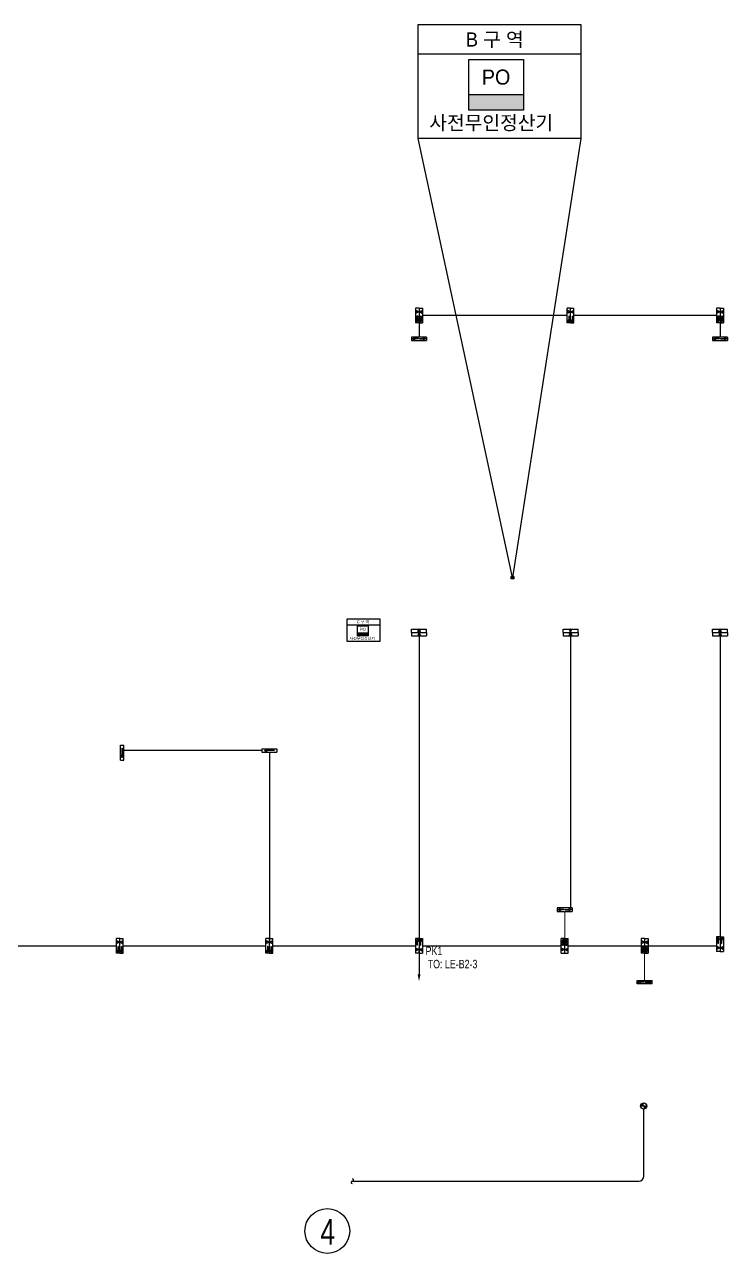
# Model space of a CAD drawing. Header units: millimetres. Extents: x 91673 to 439316, y 105242 to 272415.
# Drawn here: x 166398 to 241122, y 141812 to 272415 of the extents above; entities that cross this region are included whole.
import ezdxf
from ezdxf.enums import TextEntityAlignment as Align

# ---------------------------------------------------------------- set-up
doc = ezdxf.new("R2010")
doc.units = ezdxf.units.MM
doc.header["$LTSCALE"] = 150
doc.linetypes.add('CEN-1', pattern=[24, 20, -2, 0, -2])
for name, color, linetype in [('4', 4, 'Continuous'), ('5', 5, 'Continuous'), ('e-con', 1, 'Continuous'), ('E-TEXT', 6, 'Continuous'), ('E-WIRE', 4, 'Continuous'), ('e-wire1s', 4, 'CEN-1'), ('ITS', 6, 'Continuous'), ('parking-p', 7, 'Continuous')]:
    doc.layers.add(name, color=color, linetype=linetype)
doc.styles.add('돋움', font='Dotum.TTF')

# ---------------------------------------------------------------- blocks, each defined once
blk = doc.blocks.new('ar')
at = {"layer": '4', "color": 4}
blk.add_lwpolyline([(0, 0, 150, 0, 0), (360, 0, 0, 0, 0)], format="xyseb", dxfattribs=at)

msp = doc.modelspace()

# ---------------------------------------------------------------- hatches: boundary and pattern name
at = {"layer": '5', "ltscale": 2}
h = msp.add_hatch(color=7, dxfattribs=at)
h.dxf.hatch_style = 1
h.paths.add_polyline_path([(213629, 264977.6), (213629, 263321.5), (219426, 263321.5), (219426, 264977.6)])
h = msp.add_hatch(color=7, dxfattribs=at)
h.dxf.hatch_style = 1
h.paths.add_polyline_path([(201781.9, 207770.9), (201781.9, 207439.7), (202941.3, 207439.7), (202941.3, 207770.9)])
at = {"layer": 'parking-p', "linetype": 'Continuous'}
h = msp.add_hatch(color=2, dxfattribs=at)
h.paths.add_polyline_path([(232556.3, 157474.9), (232220.4, 157474.9), (232220.4, 157139, 0.41421356)])
h.paths.add_polyline_path([(232220.4, 157810.8, 0.41421356), (231884.5, 157474.9), (232220.4, 157474.9)])

# ---------------------------------------------------------------- linework, layer by layer
at = {"color": 1}
for p, q in [((218274.3, 213633.2), (208249.8, 260323.5)), ((225527.4, 260323.5), (218274.3, 213633.2))]:
    msp.add_line(p, q, dxfattribs=at)
at = {"color": 3}
for p, q in [((218423.3, 213757.2), (218125.4, 213509.1)), ((218125.4, 213757.2), (218423.3, 213509.1))]:
    msp.add_line(p, q, dxfattribs=at)
msp.add_lwpolyline([(218125.4, 213757.2), (218423.3, 213757.2), (218423.3, 213509.1), (218125.4, 213509.1)], close=True, dxfattribs=at)
at = {"color": 1}
msp.add_circle((198582.8, 144194.3), 2382, dxfattribs=at)
at = {"layer": 'e-con'}
for p, q in [((208249.8, 269305.5), (225527.4, 269305.5)), ((200706.1, 208636.5), (204161.6, 208636.5))]:
    msp.add_line(p, q, dxfattribs=at)
for points in [[(208249.8, 272414.9), (225527.4, 272414.9), (225527.4, 260323.5), (208249.8, 260323.5)], [(200706.1, 209258.4), (204161.6, 209258.4), (204161.6, 206840.1), (200706.1, 206840.1)]]:
    msp.add_lwpolyline(points, close=True, dxfattribs=at)
at = {"layer": 'E-WIRE'}
for p, q in [((224090.1, 241494), (208696.7, 241494)), ((239974.8, 241494), (224810.1, 241494)), ((208336.7, 207455), (208336.7, 175289.2)), ((224450.1, 207455), (224450.1, 178529.7)), ((240334.8, 207455), (240334.8, 175469.2)), ((160800.4, 174501.7), (176155.2, 174501.7)), ((176875.2, 174501.7), (192061, 174501.7)), ((192781, 174501.7), (207976.7, 174501.7)), ((208336.7, 173714.2), (208336.7, 174272.9)), ((208336.7, 173714.2), (208336.7, 171458.4)), ((208696.7, 174501.7), (223461.1, 174501.7)), ((224181.1, 174501.7), (239974.8, 174501.7)), ((232220.4, 149980.9), (232220.4, 157139)), ((201228, 149480.9), (231720.4, 149480.9))]:
    msp.add_line(p, q, dxfattribs=at)
at = {"layer": 'E-WIRE', "lineweight": 0}
for p, q in [((223821.1, 178169.7), (223821.1, 175289.2)), ((232320.7, 170833.7), (232320.7, 173714.2))]:
    msp.add_line(p, q, dxfattribs=at)
at = {"layer": 'E-WIRE', "ltscale": 0.5}
for points in [[(208336.7, 240706.5), (208336.7, 239206.5)], [(240334.8, 240706.5), (240334.8, 239206.5)]]:
    msp.add_lwpolyline(points, dxfattribs=at)
at = {"layer": 'E-WIRE'}
for points in [[(191633.5, 195269.9), (176950.7, 195269.9)], [(192421, 195089.9), (192421, 175041.7)]]:
    msp.add_lwpolyline(points, dxfattribs=at)
for centre, radius, start, end in [((201228, 149354.5), 126.4, 82.663821, 262.663821), ((201244.2, 149606.2), 126.4, 262.663821, 82.663821), ((231720.4, 149980.9), 500, 270, 0)]:
    msp.add_arc(centre, radius, start, end, dxfattribs=at)
at = {"layer": 'ITS', "color": 7, "lineweight": -3}
for p, q in [((213629, 263321.5), (213629, 268688.1)), ((213629, 268688.1), (219426, 268688.1)), ((219426, 268688.1), (219426, 263321.5)), ((213629, 264977.6), (219426, 264977.6)), ((219426, 263321.5), (213629, 263321.5)), ((201781.9, 207439.7), (201781.9, 208513)), ((201781.9, 208513), (202941.3, 208513)), ((201781.9, 207770.9), (202941.3, 207770.9)), ((202941.3, 208513), (202941.3, 207439.7)), ((202941.3, 207439.7), (201781.9, 207439.7))]:
    msp.add_line(p, q, dxfattribs=at)
at = {"layer": 'parking-p', "color": 2, "linetype": 'Continuous'}
for p, q in [((207976.7, 242281.5), (207976.7, 240706.5)), ((207976.7, 242281.5), (207976.7, 240706.5)), ((208336.7, 242281.5), (207976.7, 242281.5)), ((207976.7, 242281.5), (207976.7, 240706.5)), ((207986.5, 241865.3), (207986.5, 241910.3)), ((207986.5, 241910.3), (208121.6, 241910.3)), ((207986.5, 241865.3), (208121.6, 241865.3)), ((208324.9, 241887.8), (208043.3, 242016.5)), ((208043.3, 242016.5), (208121.6, 241910.3)), ((208324.9, 241887.8), (208043.3, 241759)), ((208043.3, 241759), (208121.6, 241865.3)), ((208336.7, 242281.5), (208336.7, 240706.5)), ((208336.7, 242281.5), (208336.7, 240706.5)), ((208336.7, 242281.5), (208336.7, 240706.5)), ((208336.7, 242281.5), (208696.7, 242281.5)), ((208336.7, 242281.5), (208336.7, 240706.5)), ((208348.4, 241887.8), (208630, 242016.5)), ((208348.4, 241887.8), (208630, 241759)), ((208630, 242016.5), (208551.7, 241910.3)), ((208686.8, 241910.3), (208551.7, 241910.3)), ((208630, 241759), (208551.7, 241865.3)), ((208686.8, 241865.3), (208551.7, 241865.3)), ((208686.8, 241865.3), (208686.8, 241910.3)), ((208696.7, 242281.5), (208696.7, 240706.5)), ((208696.7, 242281.5), (208696.7, 240706.5)), ((208696.7, 242281.5), (208696.7, 240706.5)), ((224090.1, 240706.5), (224090.1, 242281.5)), ((224090.1, 240706.5), (224090.1, 242281.5)), ((224090.1, 240706.5), (224090.1, 242281.5)), ((224450.1, 242281.5), (224090.1, 242281.5)), ((224099.9, 241865.3), (224099.9, 241910.3)), ((224099.9, 241910.3), (224235, 241910.3)), ((224099.9, 241865.3), (224235, 241865.3)), ((224438.3, 241887.8), (224156.7, 242016.5)), ((224156.7, 242016.5), (224235, 241910.3)), ((224438.3, 241887.8), (224156.7, 241759)), ((224156.7, 241759), (224235, 241865.3)), ((224450.1, 240706.5), (224450.1, 242281.5)), ((224450.1, 240706.5), (224450.1, 242281.5)), ((224450.1, 240706.5), (224450.1, 242281.5)), ((224450.1, 240706.5), (224450.1, 242281.5)), ((224450.1, 242281.5), (224810.1, 242281.5)), ((224461.9, 241887.8), (224743.5, 242016.5)), ((224461.9, 241887.8), (224743.5, 241759)), ((224743.5, 242016.5), (224665.2, 241910.3)), ((224800.3, 241910.3), (224665.2, 241910.3)), ((224743.5, 241759), (224665.2, 241865.3)), ((224800.3, 241865.3), (224665.2, 241865.3)), ((224800.3, 241865.3), (224800.3, 241910.3)), ((224810.1, 240706.5), (224810.1, 242281.5)), ((224810.1, 240706.5), (224810.1, 242281.5)), ((224810.1, 240706.5), (224810.1, 242281.5)), ((239974.8, 242281.5), (239974.8, 240706.5)), ((239974.8, 242281.5), (239974.8, 240706.5)), ((240334.8, 242281.5), (239974.8, 242281.5)), ((239974.8, 242281.5), (239974.8, 240706.5)), ((239984.7, 241865.3), (239984.7, 241910.3)), ((239984.7, 241910.3), (240119.8, 241910.3)), ((239984.7, 241865.3), (240119.8, 241865.3)), ((240323.1, 241887.8), (240041.5, 242016.5)), ((240041.5, 242016.5), (240119.8, 241910.3)), ((240323.1, 241887.8), (240041.5, 241759)), ((240041.5, 241759), (240119.8, 241865.3)), ((240334.8, 242281.5), (240334.8, 240706.5)), ((240334.8, 242281.5), (240334.8, 240706.5)), ((240334.8, 242281.5), (240334.8, 240706.5)), ((240334.8, 242281.5), (240694.8, 242281.5)), ((240334.8, 242281.5), (240334.8, 240706.5)), ((240346.6, 241887.8), (240628.2, 242016.5)), ((240346.6, 241887.8), (240628.2, 241759)), ((240628.2, 242016.5), (240549.9, 241910.3)), ((240685, 241910.3), (240549.9, 241910.3)), ((240628.2, 241759), (240549.9, 241865.3)), ((240685, 241865.3), (240549.9, 241865.3)), ((240685, 241865.3), (240685, 241910.3)), ((240694.8, 242281.5), (240694.8, 240706.5)), ((240694.8, 242281.5), (240694.8, 240706.5)), ((240694.8, 242281.5), (240694.8, 240706.5)), ((208336.7, 240706.5), (207976.7, 240706.5)), ((208156.7, 240762.8), (208027.9, 241044.4)), ((208027.9, 241044.4), (208134.2, 240966.1)), ((208179.2, 241438.2), (208134.2, 241438.2)), ((208134.2, 241438.2), (208134.2, 241342.5)), ((208134.2, 241233.9), (208134.2, 240966.1)), ((208156.7, 240762.8), (208285.4, 241044.4)), ((208179.2, 241438.2), (208179.2, 241342.5)), ((208179.2, 241233.9), (208179.2, 240966.1)), ((208285.4, 241044.4), (208179.2, 240966.1)), ((208336.7, 240706.5), (208696.7, 240706.5)), ((208516.7, 240762.8), (208387.9, 241044.4)), ((208387.9, 241044.4), (208494.2, 240966.1)), ((208494.2, 241438.2), (208539.2, 241438.2)), ((208494.2, 241438.2), (208494.2, 241342.5)), ((208494.2, 241233.9), (208494.2, 240966.1)), ((208516.7, 240762.8), (208645.4, 241044.4)), ((208539.2, 241438.2), (208539.2, 241342.5)), ((208539.2, 241233.9), (208539.2, 240966.1)), ((208645.4, 241044.4), (208539.2, 240966.1)), ((224450.1, 240706.5), (224090.1, 240706.5)), ((224270.1, 240762.8), (224141.4, 241044.4)), ((224141.4, 241044.4), (224247.6, 240966.1)), ((224292.6, 241438.2), (224247.6, 241438.2)), ((224247.6, 241438.2), (224247.6, 240966.1)), ((224270.1, 240762.8), (224398.8, 241044.4)), ((224292.6, 241438.2), (224292.6, 240966.1)), ((224398.8, 241044.4), (224292.6, 240966.1)), ((224450.1, 240706.5), (224810.1, 240706.5)), ((224630.1, 240762.8), (224501.4, 241044.4)), ((224501.4, 241044.4), (224607.6, 240966.1)), ((224607.6, 241438.2), (224652.6, 241438.2)), ((224607.6, 241438.2), (224607.6, 240966.1)), ((224630.1, 240762.8), (224758.8, 241044.4)), ((224652.6, 241438.2), (224652.6, 240966.1)), ((224758.8, 241044.4), (224652.6, 240966.1)), ((240334.8, 240706.5), (239974.8, 240706.5)), ((240154.8, 240762.8), (240026.1, 241044.4)), ((240026.1, 241044.4), (240132.3, 240966.1)), ((240177.3, 241438.2), (240132.3, 241438.2)), ((240132.3, 241438.2), (240132.3, 241342.5)), ((240132.3, 241233.9), (240132.3, 240966.1)), ((240154.8, 240762.8), (240283.5, 241044.4)), ((240177.3, 241438.2), (240177.3, 241342.5)), ((240177.3, 241233.9), (240177.3, 240966.1)), ((240283.5, 241044.4), (240177.3, 240966.1)), ((240334.8, 240706.5), (240694.8, 240706.5)), ((240514.8, 240762.8), (240386.1, 241044.4)), ((240386.1, 241044.4), (240492.3, 240966.1)), ((240492.3, 241438.2), (240537.3, 241438.2)), ((240492.3, 241438.2), (240492.3, 241342.5)), ((240492.3, 241233.9), (240492.3, 240966.1)), ((240514.8, 240762.8), (240643.5, 241044.4)), ((240537.3, 241438.2), (240537.3, 241342.5)), ((240537.3, 241233.9), (240537.3, 240966.1)), ((240643.5, 241044.4), (240537.3, 240966.1)), ((207549.2, 239206.5), (207549.2, 238846.5)), ((209124.2, 239206.5), (207549.2, 239206.5)), ((207605.4, 239026.5), (207887, 239155.2)), ((207605.4, 239026.5), (207887, 238897.8)), ((207887, 239155.2), (207808.7, 239049)), ((208280.9, 239049), (207808.7, 239049)), ((207887, 238897.8), (207808.7, 239004)), ((208280.9, 239004), (207808.7, 239004)), ((208280.9, 239004), (208280.9, 239049)), ((208392.4, 239004), (208392.4, 239049)), ((208392.4, 239049), (208864.6, 239049)), ((208392.4, 239004), (208864.6, 239004)), ((209067.9, 239026.5), (208786.3, 239155.2)), ((208786.3, 239155.2), (208864.6, 239049)), ((209067.9, 239026.5), (208786.3, 238897.8)), ((208786.3, 238897.8), (208864.6, 239004)), ((209124.2, 239206.5), (209124.2, 238846.5)), ((239547.3, 239206.5), (239547.3, 238846.5)), ((241122.3, 239206.5), (239547.3, 239206.5)), ((239603.6, 239026.5), (239885.2, 239155.2)), ((239603.6, 239026.5), (239885.2, 238897.8)), ((239885.2, 239155.2), (239806.9, 239049)), ((240279.1, 239049), (239806.9, 239049)), ((239885.2, 238897.8), (239806.9, 239004)), ((240279.1, 239004), (239806.9, 239004)), ((240279.1, 239004), (240279.1, 239049)), ((240390.6, 239004), (240390.6, 239049)), ((240390.6, 239049), (240862.8, 239049)), ((240390.6, 239004), (240862.8, 239004)), ((241066.1, 239026.5), (240784.5, 239155.2)), ((240784.5, 239155.2), (240862.8, 239049)), ((241066.1, 239026.5), (240784.5, 238897.8)), ((240784.5, 238897.8), (240862.8, 239004)), ((241122.3, 239206.5), (241122.3, 238846.5)), ((207549.2, 238846.5), (209124.2, 238846.5)), ((239547.3, 238846.5), (241122.3, 238846.5)), ((207549.2, 208175), (209124.2, 208175)), ((207549.2, 208175), (209124.2, 208175)), ((207549.2, 207815), (207549.2, 208175)), ((207549.2, 208175), (209124.2, 208175)), ((207549.2, 207815), (209124.2, 207815)), ((207549.2, 207815), (207549.2, 207455)), ((207549.2, 207815), (209124.2, 207815)), ((207549.2, 207815), (209124.2, 207815)), ((207549.2, 207815), (209124.2, 207815)), ((208336.7, 207826.7), (208207.9, 208108.3)), ((208207.9, 208108.3), (208314.2, 208030.1)), ((208336.7, 207803.2), (208207.9, 207521.6)), ((208359.2, 208165.2), (208314.2, 208165.2)), ((208314.2, 208165.2), (208314.2, 208030.1)), ((208336.7, 207826.7), (208465.4, 208108.3)), ((208336.7, 207803.2), (208465.4, 207521.6)), ((208359.2, 208165.2), (208359.2, 208030.1)), ((208465.4, 208108.3), (208359.2, 208030.1)), ((209124.2, 207815), (209124.2, 208175)), ((209124.2, 207815), (209124.2, 207455)), ((223662.6, 208175), (225237.6, 208175)), ((223662.6, 208175), (225237.6, 208175)), ((223662.6, 207815), (223662.6, 208175)), ((223662.6, 208175), (225237.6, 208175)), ((223662.6, 207815), (225237.6, 207815)), ((223662.6, 207815), (223662.6, 207455)), ((223662.6, 207815), (225237.6, 207815)), ((223662.6, 207815), (225237.6, 207815)), ((223662.6, 207815), (225237.6, 207815)), ((224450.1, 207826.7), (224321.4, 208108.3)), ((224321.4, 208108.3), (224427.6, 208030.1)), ((224450.1, 207803.2), (224321.4, 207521.6)), ((224472.6, 208165.2), (224427.6, 208165.2)), ((224427.6, 208165.2), (224427.6, 208030.1)), ((224450.1, 207826.7), (224578.8, 208108.3)), ((224450.1, 207803.2), (224578.8, 207521.6)), ((224472.6, 208165.2), (224472.6, 208030.1)), ((224578.8, 208108.3), (224472.6, 208030.1)), ((225237.6, 207815), (225237.6, 208175)), ((225237.6, 207815), (225237.6, 207455)), ((239547.3, 208175), (241122.3, 208175)), ((239547.3, 208175), (241122.3, 208175)), ((239547.3, 207815), (239547.3, 208175)), ((239547.3, 208175), (241122.3, 208175)), ((239547.3, 207815), (241122.3, 207815)), ((239547.3, 207815), (239547.3, 207455)), ((239547.3, 207815), (241122.3, 207815)), ((239547.3, 207815), (241122.3, 207815)), ((239547.3, 207815), (241122.3, 207815)), ((240334.8, 207826.7), (240206.1, 208108.3)), ((240206.1, 208108.3), (240312.3, 208030.1)), ((240334.8, 207803.2), (240206.1, 207521.6)), ((240357.3, 208165.2), (240312.3, 208165.2)), ((240312.3, 208165.2), (240312.3, 208030.1)), ((240334.8, 207826.7), (240463.5, 208108.3)), ((240334.8, 207803.2), (240463.5, 207521.6)), ((240357.3, 208165.2), (240357.3, 208030.1)), ((240463.5, 208108.3), (240357.3, 208030.1)), ((241122.3, 207815), (241122.3, 208175)), ((241122.3, 207815), (241122.3, 207455)), ((207549.2, 207455), (209124.2, 207455)), ((207549.2, 207455), (209124.2, 207455)), ((207549.2, 207455), (209124.2, 207455)), ((208207.9, 207521.6), (208314.2, 207599.9)), ((208314.2, 207464.8), (208314.2, 207599.9)), ((208359.2, 207464.8), (208314.2, 207464.8)), ((208465.4, 207521.6), (208359.2, 207599.9)), ((208359.2, 207464.8), (208359.2, 207599.9)), ((223662.6, 207455), (225237.6, 207455)), ((223662.6, 207455), (225237.6, 207455)), ((223662.6, 207455), (225237.6, 207455)), ((224321.4, 207521.6), (224427.6, 207599.9)), ((224427.6, 207464.8), (224427.6, 207599.9)), ((224472.6, 207464.8), (224427.6, 207464.8)), ((224578.8, 207521.6), (224472.6, 207599.9)), ((224472.6, 207464.8), (224472.6, 207599.9)), ((239547.3, 207455), (241122.3, 207455)), ((239547.3, 207455), (241122.3, 207455)), ((239547.3, 207455), (241122.3, 207455)), ((240206.1, 207521.6), (240312.3, 207599.9)), ((240312.3, 207464.8), (240312.3, 207599.9)), ((240357.3, 207464.8), (240312.3, 207464.8)), ((240463.5, 207521.6), (240357.3, 207599.9)), ((240357.3, 207464.8), (240357.3, 207599.9)), ((176590.7, 194238.1), (176590.7, 195813.1)), ((176590.7, 195813.1), (176950.7, 195813.1)), ((176770.7, 194494.3), (176642, 194775.9)), ((176642, 194775.9), (176748.2, 194697.6)), ((176748.2, 195522.5), (176793.2, 195522.5)), ((176748.2, 195522.5), (176748.2, 194697.6)), ((176770.7, 194494.3), (176899.4, 194775.9)), ((176793.2, 195522.5), (176793.2, 194697.6)), ((176899.4, 194775.9), (176793.2, 194697.6)), ((176950.7, 194238.1), (176950.7, 195813.1)), ((176950.7, 194238.1), (176950.7, 195813.1)), ((191633.5, 195449.9), (193208.5, 195449.9)), ((191633.5, 195449.9), (191633.5, 195089.9)), ((191633.5, 195089.9), (193208.5, 195089.9)), ((191633.5, 195089.9), (193208.5, 195089.9)), ((191889.7, 195269.9), (192171.3, 195398.6)), ((191889.7, 195269.9), (192171.3, 195141.2)), ((192171.3, 195398.6), (192093, 195292.4)), ((192917.8, 195292.4), (192093, 195292.4)), ((192171.3, 195141.2), (192093, 195247.4)), ((192917.8, 195247.4), (192093, 195247.4)), ((192917.8, 195292.4), (192917.8, 195247.4)), ((193208.5, 195449.9), (193208.5, 195089.9)), ((176590.7, 194238.1), (176950.7, 194238.1)), ((223033.6, 178529.7), (223033.6, 178169.7)), ((224608.6, 178529.7), (223033.6, 178529.7)), ((223033.6, 178169.7), (224608.6, 178169.7)), ((223089.9, 178349.7), (223371.5, 178478.4)), ((223089.9, 178349.7), (223371.5, 178221)), ((223371.5, 178478.4), (223293.2, 178372.2)), ((223765.3, 178372.2), (223293.2, 178372.2)), ((223371.5, 178221), (223293.2, 178327.2)), ((223765.3, 178327.2), (223293.2, 178327.2)), ((223765.3, 178327.2), (223765.3, 178372.2)), ((223876.9, 178327.2), (223876.9, 178372.2)), ((223876.9, 178372.2), (224349.1, 178372.2)), ((223876.9, 178327.2), (224349.1, 178327.2)), ((224552.4, 178349.7), (224270.8, 178478.4)), ((224270.8, 178478.4), (224349.1, 178372.2)), ((224552.4, 178349.7), (224270.8, 178221)), ((224270.8, 178221), (224349.1, 178327.2)), ((224608.6, 178529.7), (224608.6, 178169.7)), ((176155.2, 173714.2), (176155.2, 175289.2)), ((176155.2, 173714.2), (176155.2, 175289.2)), ((176155.2, 173714.2), (176155.2, 175289.2)), ((176515.2, 175289.2), (176155.2, 175289.2)), ((176503.5, 174895.5), (176221.9, 175024.2)), ((176221.9, 175024.2), (176300.2, 174918)), ((176515.2, 173714.2), (176515.2, 175289.2)), ((176515.2, 173714.2), (176515.2, 175289.2)), ((176515.2, 175289.2), (176875.2, 175289.2)), ((176515.2, 173714.2), (176515.2, 175289.2)), ((176515.2, 173714.2), (176515.2, 175289.2)), ((176527, 174895.5), (176808.6, 175024.2)), ((176808.6, 175024.2), (176730.3, 174918)), ((176875.2, 173714.2), (176875.2, 175289.2)), ((176875.2, 173714.2), (176875.2, 175289.2)), ((176875.2, 173714.2), (176875.2, 175289.2)), ((192061, 173714.2), (192061, 175289.2)), ((192061, 173714.2), (192061, 175289.2)), ((192061, 173714.2), (192061, 175289.2)), ((192421, 175289.2), (192061, 175289.2)), ((192409.2, 174895.5), (192127.6, 175024.2)), ((192127.6, 175024.2), (192205.9, 174918)), ((192421, 173714.2), (192421, 175289.2)), ((192421, 173714.2), (192421, 175289.2)), ((192421, 175289.2), (192781, 175289.2)), ((192421, 173714.2), (192421, 175289.2)), ((192421, 173714.2), (192421, 175289.2)), ((192432.7, 174895.5), (192714.3, 175024.2)), ((192714.3, 175024.2), (192636.1, 174918)), ((192781, 173714.2), (192781, 175289.2)), ((192781, 173714.2), (192781, 175289.2)), ((192781, 173714.2), (192781, 175289.2)), ((207976.7, 175289.2), (207976.7, 173714.2)), ((207976.7, 175289.2), (207976.7, 173714.2)), ((208336.7, 175289.2), (207976.7, 175289.2)), ((207976.7, 175289.2), (207976.7, 173714.2)), ((208156.7, 175233), (208027.9, 174951.4)), ((208027.9, 174951.4), (208134.2, 175029.7)), ((208134.2, 174557.5), (208134.2, 175029.7)), ((208156.7, 175233), (208285.4, 174951.4)), ((208285.4, 174951.4), (208179.2, 175029.7)), ((208179.2, 174557.5), (208179.2, 175029.7)), ((208336.7, 175289.2), (208336.7, 173714.2)), ((208336.7, 175289.2), (208696.7, 175289.2)), ((208336.7, 175289.2), (208336.7, 173714.2)), ((208336.7, 175289.2), (208336.7, 173714.2)), ((208336.7, 175289.2), (208336.7, 173714.2)), ((208516.7, 175233), (208387.9, 174951.4)), ((208387.9, 174951.4), (208494.2, 175029.7)), ((208494.2, 174557.5), (208494.2, 175029.7)), ((208516.7, 175233), (208645.4, 174951.4)), ((208645.4, 174951.4), (208539.2, 175029.7)), ((208539.2, 174557.5), (208539.2, 175029.7)), ((208696.7, 175289.2), (208696.7, 173714.2)), ((208696.7, 175289.2), (208696.7, 173714.2)), ((208696.7, 175289.2), (208696.7, 173714.2)), ((223461.1, 173714.2), (223461.1, 175289.2)), ((223461.1, 173714.2), (223461.1, 175289.2)), ((223461.1, 173714.2), (223461.1, 175289.2)), ((223821.1, 175289.2), (223461.1, 175289.2)), ((223641.1, 175233), (223512.4, 174951.4)), ((223512.4, 174951.4), (223618.6, 175029.7)), ((223618.6, 174761.8), (223618.6, 175029.7)), ((223641.1, 175233), (223769.8, 174951.4)), ((223769.8, 174951.4), (223663.6, 175029.7)), ((223663.6, 174761.8), (223663.6, 175029.7)), ((223821.1, 173714.2), (223821.1, 175289.2)), ((223821.1, 173714.2), (223821.1, 175289.2)), ((223821.1, 173714.2), (223821.1, 175289.2)), ((223821.1, 173714.2), (223821.1, 175289.2)), ((223821.1, 175289.2), (224181.1, 175289.2)), ((224001.1, 175233), (223872.4, 174951.4)), ((223872.4, 174951.4), (223978.6, 175029.7)), ((223978.6, 174761.8), (223978.6, 175029.7)), ((224001.1, 175233), (224129.8, 174951.4)), ((224129.8, 174951.4), (224023.6, 175029.7)), ((224023.6, 174761.8), (224023.6, 175029.7)), ((224181.1, 173714.2), (224181.1, 175289.2)), ((224181.1, 173714.2), (224181.1, 175289.2)), ((224181.1, 173714.2), (224181.1, 175289.2)), ((231960.7, 175289.2), (231960.7, 173714.2)), ((231960.7, 175289.2), (231960.7, 173714.2)), ((232320.7, 175289.2), (231960.7, 175289.2)), ((231960.7, 175289.2), (231960.7, 173714.2)), ((232309, 174895.5), (232027.4, 175024.2)), ((232027.4, 175024.2), (232105.7, 174918)), ((232320.7, 175289.2), (232320.7, 173714.2)), ((232320.7, 175289.2), (232320.7, 173714.2)), ((232320.7, 175289.2), (232320.7, 173714.2)), ((232320.7, 175289.2), (232680.7, 175289.2)), ((232320.7, 175289.2), (232320.7, 173714.2)), ((232332.5, 174895.5), (232614.1, 175024.2)), ((232614.1, 175024.2), (232535.8, 174918)), ((232680.7, 175289.2), (232680.7, 173714.2)), ((232680.7, 175289.2), (232680.7, 173714.2)), ((232680.7, 175289.2), (232680.7, 173714.2)), ((239974.8, 175469.2), (239974.8, 173894.2)), ((239974.8, 175469.2), (239974.8, 173894.2)), ((240334.8, 175469.2), (239974.8, 175469.2)), ((239974.8, 175469.2), (239974.8, 173894.2)), ((240154.8, 175413), (240026.1, 175131.4)), ((240026.1, 175131.4), (240132.3, 175209.7)), ((240132.3, 174737.5), (240132.3, 175209.7)), ((240154.8, 175413), (240283.5, 175131.4)), ((240283.5, 175131.4), (240177.3, 175209.7)), ((240177.3, 174737.5), (240177.3, 175209.7)), ((240334.8, 175469.2), (240334.8, 173894.2)), ((240334.8, 175469.2), (240694.8, 175469.2)), ((240334.8, 175469.2), (240334.8, 173894.2)), ((240334.8, 175469.2), (240334.8, 173894.2)), ((240334.8, 175469.2), (240334.8, 173894.2)), ((240514.8, 175413), (240386.1, 175131.4)), ((240386.1, 175131.4), (240492.3, 175209.7)), ((240492.3, 174737.5), (240492.3, 175209.7)), ((240514.8, 175413), (240643.5, 175131.4)), ((240643.5, 175131.4), (240537.3, 175209.7)), ((240537.3, 174737.5), (240537.3, 175209.7)), ((240694.8, 175469.2), (240694.8, 173894.2)), ((240694.8, 175469.2), (240694.8, 173894.2)), ((240694.8, 175469.2), (240694.8, 173894.2)), ((176515.2, 173714.2), (176155.2, 173714.2)), ((176165.1, 174873), (176165.1, 174918)), ((176165.1, 174918), (176300.2, 174918)), ((176165.1, 174873), (176300.2, 174873)), ((176335.2, 173770.5), (176206.5, 174052.1)), ((176206.5, 174052.1), (176312.7, 173973.8)), ((176503.5, 174895.5), (176221.9, 174766.8)), ((176221.9, 174766.8), (176300.2, 174873)), ((176357.7, 174446), (176312.7, 174446)), ((176312.7, 174446), (176312.7, 173973.8)), ((176335.2, 173770.5), (176463.9, 174052.1)), ((176357.7, 174446), (176357.7, 173973.8)), ((176463.9, 174052.1), (176357.7, 173973.8)), ((176515.2, 173714.2), (176875.2, 173714.2)), ((176527, 174895.5), (176808.6, 174766.8)), ((176695.2, 173770.5), (176566.5, 174052.1)), ((176566.5, 174052.1), (176672.7, 173973.8)), ((176672.7, 174446), (176717.7, 174446)), ((176672.7, 174446), (176672.7, 173973.8)), ((176695.2, 173770.5), (176823.9, 174052.1)), ((176717.7, 174446), (176717.7, 173973.8)), ((176823.9, 174052.1), (176717.7, 173973.8)), ((176865.4, 174918), (176730.3, 174918)), ((176808.6, 174766.8), (176730.3, 174873)), ((176865.4, 174873), (176730.3, 174873)), ((176865.4, 174873), (176865.4, 174918)), ((192421, 173714.2), (192061, 173714.2)), ((192070.8, 174873), (192070.8, 174918)), ((192070.8, 174918), (192205.9, 174918)), ((192070.8, 174873), (192205.9, 174873)), ((192241, 173770.5), (192112.3, 174052.1)), ((192112.3, 174052.1), (192218.5, 173973.8)), ((192409.2, 174895.5), (192127.6, 174766.8)), ((192127.6, 174766.8), (192205.9, 174873)), ((192263.5, 174446), (192218.5, 174446)), ((192218.5, 174446), (192218.5, 173973.8)), ((192241, 173770.5), (192369.7, 174052.1)), ((192263.5, 174446), (192263.5, 173973.8)), ((192369.7, 174052.1), (192263.5, 173973.8)), ((192421, 173714.2), (192781, 173714.2)), ((192432.7, 174895.5), (192714.3, 174766.8)), ((192601, 173770.5), (192472.3, 174052.1)), ((192472.3, 174052.1), (192578.5, 173973.8)), ((192578.5, 174446), (192623.5, 174446)), ((192578.5, 174446), (192578.5, 173973.8)), ((192601, 173770.5), (192729.7, 174052.1)), ((192623.5, 174446), (192623.5, 173973.8)), ((192729.7, 174052.1), (192623.5, 173973.8)), ((192771.2, 174918), (192636.1, 174918)), ((192714.3, 174766.8), (192636.1, 174873)), ((192771.2, 174873), (192636.1, 174873)), ((192771.2, 174873), (192771.2, 174918)), ((208336.7, 173714.2), (207976.7, 173714.2)), ((207986.5, 174130.5), (207986.5, 174085.5)), ((207986.5, 174130.5), (208121.6, 174130.5)), ((207986.5, 174085.5), (208121.6, 174085.5)), ((208324.9, 174108), (208043.3, 174236.7)), ((208043.3, 174236.7), (208121.6, 174130.5)), ((208324.9, 174108), (208043.3, 173979.3)), ((208043.3, 173979.3), (208121.6, 174085.5)), ((208179.2, 174557.5), (208134.2, 174557.5)), ((208336.7, 173714.2), (208696.7, 173714.2)), ((208348.4, 174108), (208630, 174236.7)), ((208348.4, 174108), (208630, 173979.3)), ((208494.2, 174557.5), (208539.2, 174557.5)), ((208630, 174236.7), (208551.7, 174130.5)), ((208686.8, 174130.5), (208551.7, 174130.5)), ((208630, 173979.3), (208551.7, 174085.5)), ((208686.8, 174085.5), (208551.7, 174085.5)), ((208686.8, 174130.5), (208686.8, 174085.5)), ((223461.1, 173714.2), (224181.1, 173714.2)), ((223471, 174130.5), (223471, 174085.5)), ((223471, 174130.5), (223606.1, 174130.5)), ((223471, 174085.5), (223606.1, 174085.5)), ((223809.4, 174108), (223527.8, 174236.7)), ((223527.8, 174236.7), (223606.1, 174130.5)), ((223809.4, 174108), (223527.8, 173979.3)), ((223527.8, 173979.3), (223606.1, 174085.5)), ((223618.6, 174557.5), (223618.6, 174653.2)), ((223663.6, 174557.5), (223618.6, 174557.5)), ((223663.6, 174557.5), (223663.6, 174653.2)), ((223832.9, 174108), (224114.5, 174236.7)), ((223832.9, 174108), (224114.5, 173979.3)), ((223978.6, 174557.5), (223978.6, 174653.2)), ((223978.6, 174557.5), (224023.6, 174557.5)), ((224023.6, 174557.5), (224023.6, 174653.2)), ((224114.5, 174236.7), (224036.2, 174130.5)), ((224171.3, 174130.5), (224036.2, 174130.5)), ((224114.5, 173979.3), (224036.2, 174085.5)), ((224171.3, 174085.5), (224036.2, 174085.5)), ((224171.3, 174130.5), (224171.3, 174085.5)), ((232320.7, 173714.2), (231960.7, 173714.2)), ((231970.6, 174873), (231970.6, 174918)), ((231970.6, 174918), (232105.7, 174918)), ((231970.6, 174873), (232105.7, 174873)), ((232140.7, 173770.5), (232012, 174052.1)), ((232012, 174052.1), (232118.2, 173973.8)), ((232309, 174895.5), (232027.4, 174766.8)), ((232027.4, 174766.8), (232105.7, 174873)), ((232163.2, 174446), (232118.2, 174446)), ((232118.2, 174446), (232118.2, 174350.3)), ((232118.2, 174241.6), (232118.2, 173973.8)), ((232140.7, 173770.5), (232269.5, 174052.1)), ((232163.2, 174446), (232163.2, 174350.3)), ((232163.2, 174241.6), (232163.2, 173973.8)), ((232269.5, 174052.1), (232163.2, 173973.8)), ((232320.7, 173714.2), (232680.7, 173714.2)), ((232332.5, 174895.5), (232614.1, 174766.8)), ((232500.7, 173770.5), (232372, 174052.1)), ((232372, 174052.1), (232478.2, 173973.8)), ((232478.2, 174446), (232523.2, 174446)), ((232478.2, 174446), (232478.2, 174350.3)), ((232478.2, 174241.6), (232478.2, 173973.8)), ((232500.7, 173770.5), (232629.5, 174052.1)), ((232523.2, 174446), (232523.2, 174350.3)), ((232523.2, 174241.6), (232523.2, 173973.8)), ((232629.5, 174052.1), (232523.2, 173973.8)), ((232670.9, 174918), (232535.8, 174918)), ((232614.1, 174766.8), (232535.8, 174873)), ((232670.9, 174873), (232535.8, 174873)), ((232670.9, 174873), (232670.9, 174918)), ((240334.8, 173894.2), (239974.8, 173894.2)), ((239984.7, 174310.5), (239984.7, 174265.5)), ((239984.7, 174310.5), (240119.8, 174310.5)), ((239984.7, 174265.5), (240119.8, 174265.5)), ((240323.1, 174288), (240041.5, 174416.7)), ((240041.5, 174416.7), (240119.8, 174310.5)), ((240323.1, 174288), (240041.5, 174159.3)), ((240041.5, 174159.3), (240119.8, 174265.5)), ((240177.3, 174737.5), (240132.3, 174737.5)), ((240334.8, 173894.2), (240694.8, 173894.2)), ((240346.6, 174288), (240628.2, 174416.7)), ((240346.6, 174288), (240628.2, 174159.3)), ((240492.3, 174737.5), (240537.3, 174737.5)), ((240628.2, 174416.7), (240549.9, 174310.5)), ((240685, 174310.5), (240549.9, 174310.5)), ((240628.2, 174159.3), (240549.9, 174265.5)), ((240685, 174265.5), (240549.9, 174265.5)), ((240685, 174310.5), (240685, 174265.5)), ((231533.2, 170473.7), (231533.2, 170833.7)), ((231533.2, 170833.7), (233108.2, 170833.7)), ((233108.2, 170473.7), (231533.2, 170473.7)), ((231589.5, 170653.7), (231871.1, 170782.5)), ((231589.5, 170653.7), (231871.1, 170525)), ((231871.1, 170782.5), (231792.8, 170676.2)), ((232265, 170676.2), (231792.8, 170676.2)), ((231871.1, 170525), (231792.8, 170631.2)), ((232265, 170631.2), (231792.8, 170631.2)), ((232265, 170676.2), (232265, 170631.2)), ((232376.5, 170676.2), (232376.5, 170631.2)), ((232376.5, 170676.2), (232848.7, 170676.2)), ((232376.5, 170631.2), (232848.7, 170631.2)), ((233052, 170653.7), (232770.4, 170782.5)), ((232770.4, 170782.5), (232848.7, 170676.2)), ((233052, 170653.7), (232770.4, 170525)), ((232770.4, 170525), (232848.7, 170631.2)), ((233108.2, 170473.7), (233108.2, 170833.7)), ((232556.3, 157474.9), (231884.5, 157474.9))]:
    msp.add_line(p, q, dxfattribs=at)
for points in [[(208022.6, 241454.1), (207990.7, 241422.3)], [(207990.7, 241422.3), (208124.8, 241288.2)], [(207990.7, 241154.1), (208124.8, 241288.2)], [(207990.7, 241154.1), (208022.6, 241122.3)], [(208022.6, 241454.1), (208156.7, 241320)], [(208022.6, 241122.3), (208156.7, 241256.4)], [(208156.7, 241320), (208290.7, 241454.1)], [(208156.7, 241256.4), (208290.7, 241122.3)], [(208188.5, 241288.2), (208322.6, 241422.3)], [(208188.5, 241288.2), (208322.6, 241154.1)], [(208322.6, 241422.3), (208290.7, 241454.1)], [(208290.7, 241122.3), (208322.6, 241154.1)], [(208350.7, 241422.3), (208382.6, 241454.1)], [(208484.8, 241288.2), (208350.7, 241422.3)], [(208484.8, 241288.2), (208350.7, 241154.1)], [(208382.6, 241122.3), (208350.7, 241154.1)], [(208516.7, 241320), (208382.6, 241454.1)], [(208516.7, 241256.4), (208382.6, 241122.3)], [(208650.7, 241454.1), (208516.7, 241320)], [(208650.7, 241122.3), (208516.7, 241256.4)], [(208682.6, 241422.3), (208548.5, 241288.2)], [(208682.6, 241154.1), (208548.5, 241288.2)], [(208650.7, 241454.1), (208682.6, 241422.3)], [(208682.6, 241154.1), (208650.7, 241122.3)], [(240020.8, 241454.1), (239988.9, 241422.3)], [(239988.9, 241422.3), (240123, 241288.2)], [(239988.9, 241154.1), (240123, 241288.2)], [(239988.9, 241154.1), (240020.8, 241122.3)], [(240020.8, 241454.1), (240154.8, 241320)], [(240020.8, 241122.3), (240154.8, 241256.4)], [(240154.8, 241320), (240288.9, 241454.1)], [(240154.8, 241256.4), (240288.9, 241122.3)], [(240186.7, 241288.2), (240320.8, 241422.3)], [(240186.7, 241288.2), (240320.8, 241154.1)], [(240320.8, 241422.3), (240288.9, 241454.1)], [(240288.9, 241122.3), (240320.8, 241154.1)], [(240348.9, 241422.3), (240380.8, 241454.1)], [(240483, 241288.2), (240348.9, 241422.3)], [(240483, 241288.2), (240348.9, 241154.1)], [(240380.8, 241122.3), (240348.9, 241154.1)], [(240514.8, 241320), (240380.8, 241454.1)], [(240514.8, 241256.4), (240380.8, 241122.3)], [(240648.9, 241454.1), (240514.8, 241320)], [(240648.9, 241122.3), (240514.8, 241256.4)], [(240680.8, 241422.3), (240546.7, 241288.2)], [(240680.8, 241154.1), (240546.7, 241288.2)], [(240648.9, 241454.1), (240680.8, 241422.3)], [(240680.8, 241154.1), (240648.9, 241122.3)], [(208171.1, 208129.1), (208203, 208160.9)], [(208171.1, 208129.1), (208305.2, 207995)], [(208305.2, 207995), (208171.1, 207860.9)], [(208203, 207829.1), (208171.1, 207860.9)], [(208203, 208160.9), (208337.1, 208026.8)], [(208337.1, 207963.2), (208203, 207829.1)], [(208471.1, 208160.9), (208337.1, 208026.8)], [(208337.1, 207963.2), (208471.1, 207829.1)], [(208503, 208129.1), (208368.9, 207995)], [(208368.9, 207995), (208503, 207860.9)], [(208471.1, 208160.9), (208503, 208129.1)], [(208503, 207860.9), (208471.1, 207829.1)], [(224316.4, 207800.9), (224284.6, 207769.1)], [(224418.7, 207635), (224284.6, 207769.1)], [(224450.5, 207666.8), (224316.4, 207800.9)], [(224450.5, 207666.8), (224584.6, 207800.9)], [(224482.3, 207635), (224616.4, 207769.1)], [(224616.4, 207769.1), (224584.6, 207800.9)], [(240169.3, 208129.1), (240201.2, 208160.9)], [(240169.3, 208129.1), (240303.4, 207995)], [(240303.4, 207995), (240169.3, 207860.9)], [(240201.2, 207829.1), (240169.3, 207860.9)], [(240201.2, 208160.9), (240335.3, 208026.8)], [(240335.3, 207963.2), (240201.2, 207829.1)], [(240469.3, 208160.9), (240335.3, 208026.8)], [(240335.3, 207963.2), (240469.3, 207829.1)], [(240501.2, 208129.1), (240367.1, 207995)], [(240367.1, 207995), (240501.2, 207860.9)], [(240469.3, 208160.9), (240501.2, 208129.1)], [(240501.2, 207860.9), (240469.3, 207829.1)], [(224284.6, 207500.9), (224418.7, 207635)], [(224284.6, 207500.9), (224316.4, 207469.1)], [(224316.4, 207469.1), (224450.5, 207603.2)], [(224584.6, 207469.1), (224450.5, 207603.2)], [(224616.4, 207500.9), (224482.3, 207635)], [(224584.6, 207469.1), (224616.4, 207500.9)], [(223475.2, 174841.6), (223507, 174873.4)], [(223475.2, 174841.6), (223609.3, 174707.5)], [(223475.2, 174573.4), (223609.3, 174707.5)], [(223507, 174541.6), (223475.2, 174573.4)], [(223507, 174873.4), (223641.1, 174739.3)], [(223507, 174541.6), (223641.1, 174675.7)], [(223641.1, 174739.3), (223775.2, 174873.4)], [(223641.1, 174675.7), (223775.2, 174541.6)], [(223673, 174707.5), (223807, 174841.6)], [(223673, 174707.5), (223807, 174573.4)], [(223775.2, 174873.4), (223807, 174841.6)], [(223807, 174573.4), (223775.2, 174541.6)], [(223867, 174873.4), (223835.2, 174841.6)], [(223969.3, 174707.5), (223835.2, 174841.6)], [(223969.3, 174707.5), (223835.2, 174573.4)], [(223835.2, 174573.4), (223867, 174541.6)], [(224001.1, 174739.3), (223867, 174873.4)], [(224001.1, 174675.7), (223867, 174541.6)], [(224135.2, 174873.4), (224001.1, 174739.3)], [(224135.2, 174541.6), (224001.1, 174675.7)], [(224167, 174841.6), (224033, 174707.5)], [(224167, 174573.4), (224033, 174707.5)], [(224167, 174841.6), (224135.2, 174873.4)], [(224135.2, 174541.6), (224167, 174573.4)], [(232006.7, 174461.9), (231974.8, 174430)], [(231974.8, 174430), (232108.9, 174296)], [(231974.8, 174161.9), (232108.9, 174296)], [(231974.8, 174161.9), (232006.7, 174130)], [(232006.7, 174461.9), (232140.7, 174327.8)], [(232006.7, 174130), (232140.7, 174264.1)], [(232140.7, 174327.8), (232274.8, 174461.9)], [(232140.7, 174264.1), (232274.8, 174130)], [(232172.6, 174296), (232306.7, 174430)], [(232172.6, 174296), (232306.7, 174161.9)], [(232306.7, 174430), (232274.8, 174461.9)], [(232274.8, 174130), (232306.7, 174161.9)], [(232334.8, 174430), (232366.7, 174461.9)], [(232468.9, 174296), (232334.8, 174430)], [(232468.9, 174296), (232334.8, 174161.9)], [(232366.7, 174130), (232334.8, 174161.9)], [(232500.7, 174327.8), (232366.7, 174461.9)], [(232500.7, 174264.1), (232366.7, 174130)], [(232634.8, 174461.9), (232500.7, 174327.8)], [(232634.8, 174130), (232500.7, 174264.1)], [(232666.7, 174430), (232532.6, 174296)], [(232666.7, 174161.9), (232532.6, 174296)], [(232634.8, 174461.9), (232666.7, 174430)], [(232666.7, 174161.9), (232634.8, 174130)]]:
    msp.add_lwpolyline(points, dxfattribs=at)
msp.add_circle((232220.4, 157474.9), 335.9, dxfattribs=at)

# ---------------------------------------------------------------- block references
at = {"layer": 'e-wire1s', "xscale": 2, "yscale": 2, "zscale": 2, "rotation": 270}
msp.add_blockref('ar', (208336.7, 171458.4), dxfattribs=at)

# ---------------------------------------------------------------- texts
at = {"layer": 'E-TEXT', "linetype": 'Continuous', "style": '돋움'}
for s, height, p in [('B 구 역', 1500, (213300.1, 270081)), ('사전무인정산기', 1500, (209425.2, 261229.6)), ('C 구 역', 300, (201716.1, 208791.6)), ('사전무인정산기', 300, (200941.1, 207021.3))]:
    msp.add_text(s, height=height, dxfattribs=at).set_placement(p)
at = {"layer": 'E-TEXT', "style": '돋움', "width": 0.8}
for s, p in [('PK1', (209920.6, 173961.2)), ('TO: LE-B2-3', (211900.4, 172564.8))]:
    msp.add_text(s, height=900, dxfattribs=at).set_placement(p, align=Align.MIDDLE_CENTER)
at = {"layer": 'E-TEXT', "color": 1, "style": '돋움', "width": 0.8}
msp.add_text('4', height=2700, dxfattribs=at).set_placement((198631, 144109.3, 4600.5), align=Align.MIDDLE_CENTER)
at = {"layer": 'ITS', "color": 7, "style": '돋움'}
for height, p in [(1600, (216527.5, 266832.9)), (320, (202361.6, 208142))]:
    msp.add_text('PO', height=height, dxfattribs=at).set_placement(p, align=Align.MIDDLE_CENTER)

doc.saveas('drawing.dxf')
